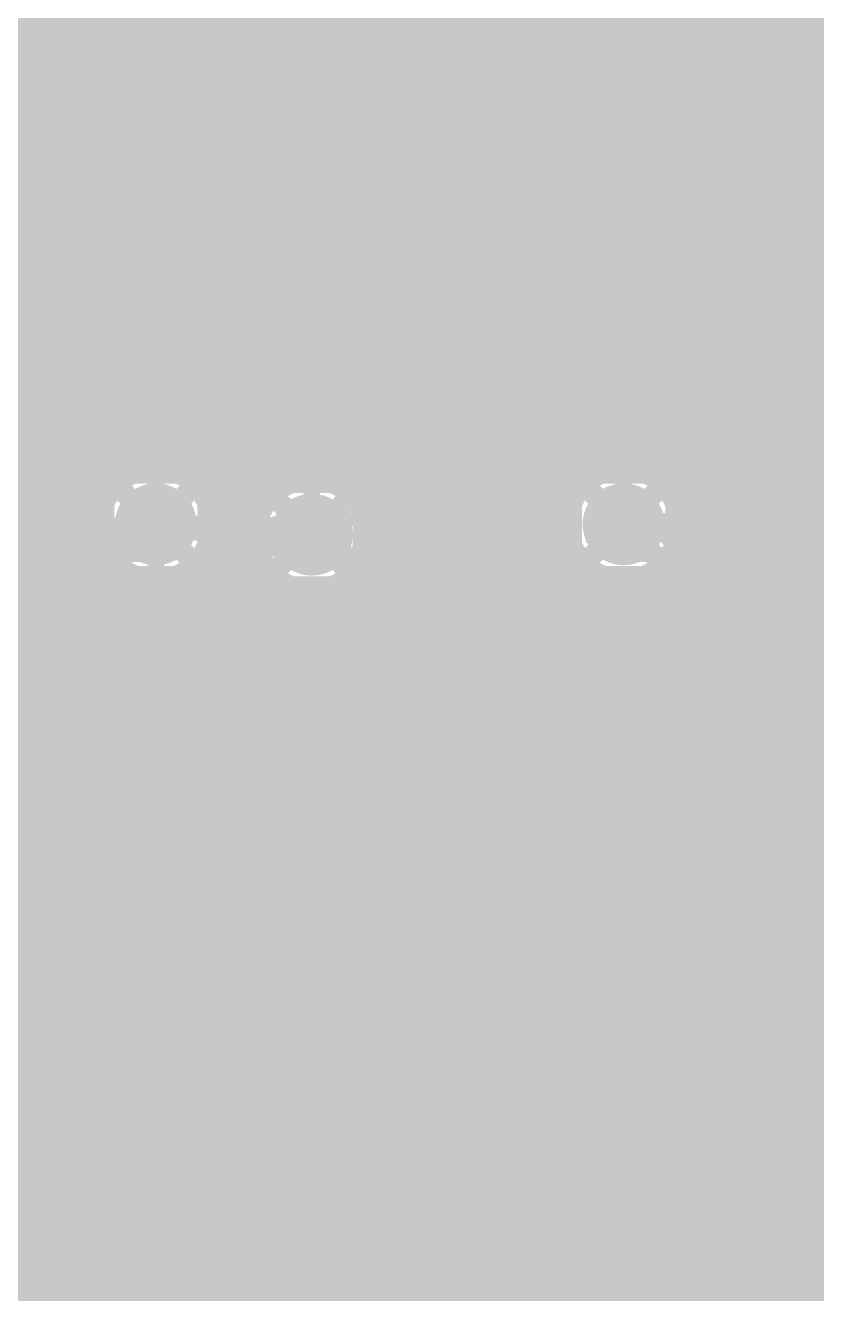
# Model space of a CAD drawing. Extents: x 0 to 95, y -50 to 50.
# Drawn here: x 30.16 to 39.82, y 8.25 to 23.75 of the extents above; entities that cross this region are included whole.
import ezdxf

# ---------------------------------------------------------------- set-up
doc = ezdxf.new("R2010")
doc.units = 0
doc.header["$MEASUREMENT"] = 0
doc.layers.get('0').update_dxf_attribs({"linetype": 'CONTINUOUS'})
for name, color, linetype in [('23-326-0_BOT', 7, 'CONTINUOUS'), ('23-326-0_DRD', 2, 'CONTINUOUS'), ('23-326-0_GND', 1, 'CONTINUOUS'), ('23-326-0_IN1', 3, 'CONTINUOUS'), ('23-326-0_SMT', 10, 'CONTINUOUS'), ('23-326-0_SPT', 14, 'CONTINUOUS'), ('23-326-0_SST', 9, 'CONTINUOUS'), ('23-326-0_TOP', 12, 'CONTINUOUS'), ('THRUHOLE_TAP', 8, 'CONTINUOUS')]:
    doc.layers.add(name, color=color, linetype=linetype)

# ---------------------------------------------------------------- blocks, each defined once
blk = doc.blocks.new('ROUND_37')
at = {"const_width": 0.35052}
blk.add_lwpolyline([(-0.17526, 0, 1), (0.17526, 0, 1)], format="xyb", close=True, dxfattribs=at)
blk = doc.blocks.new('ROUND_58')
at = {"const_width": 0.50038}
blk.add_lwpolyline([(-0.25019, 0, 1), (0.25019, 0, 1)], format="xyb", close=True, dxfattribs=at)
blk = doc.blocks.new('ROUND_40')
at = {"const_width": 0.35052}
blk.add_lwpolyline([(-0.17526, 0, 1), (0.17526, 0, 1)], format="xyb", close=True, dxfattribs=at)
blk = doc.blocks.new('RECTANGLE_3')
blk.add_solid([(0.4826, 0.4064), (0.4826, -0.4064), (-0.4826, 0.4064), (-0.4826, -0.4064)])
blk = doc.blocks.new('ROUND_64')
at = {"const_width": 0.10033}
blk.add_lwpolyline([(-0.050164, 0, 1), (0.050164, 0, 1)], format="xyb", close=True, dxfattribs=at)

msp = doc.modelspace()

# ---------------------------------------------------------------- linework, layer by layer
at = {"layer": '23-326-0_BOT'}
for points, const_width in [([(31.9532, 47.3202), (31.9532, 22.1107)], 0.254), ([(32.1818, 47.3202), (32.1818, 21.98878)], 0.254), ([(32.4104, 47.3202), (32.4104, 21.62302)], 0.254), ([(32.639, 47.3202), (32.639, 18.2626)], 0.254), ([(32.8676, 47.3202), (32.8676, 18.4912)], 0.254), ([(33.0962, 47.3202), (33.0962, 21.84908)], 0.254), ([(33.3248, 47.3202), (33.3248, 22.05736)], 0.254), ([(33.5534, 47.3202), (33.5534, 22.13356)], 0.254), ([(35.6108, 47.3202), (35.6108, 22.14118)], 0.254), ([(35.8394, 47.3202), (35.8394, 22.08276)], 0.254), ([(36.068, 47.3202), (36.068, 21.91512)], 0.254), ([(36.2966, 47.3202), (36.2966, 18.8468)], 0.254), ([(36.5252, 47.3202), (36.5252, 18.8468)], 0.254), ([(36.7538, 47.3202), (36.7538, 18.8468)], 0.254), ([(36.9824, 47.3202), (36.9824, 21.94052)], 0.254), ([(37.211, 47.3202), (37.211, 22.09292)], 0.254), ([(38.8112, 47.3202), (38.8112, 17.9324)], 0.254), ([(39.0398, 47.3202), (39.0398, 17.7038)], 0.254), ([(39.2684, 47.11446), (39.2684, 17.4752)], 0.254), ([(39.497, 46.88586), (39.497, 17.2466)], 0.254), ([(39.7256, 46.65726), (39.7256, 17.018)], 0.254), ([(30.1244, 38.481), (30.1244, 0.635)], 0.254), ([(30.353, 38.25494), (30.353, 0.635)], 0.254), ([(33.782, 36.37788), (33.782, 22.13102)], 0.254), ([(34.0106, 36.21024), (34.0106, 22.04212)], 0.254), ([(34.2392, 36.15182), (34.2392, 21.81098)], 0.254), ([(30.5816, 34.35858), (30.5816, 3.72364)], 0.254), ([(31.7246, 34.39922), (31.7246, 22.14118)], 0.254), ([(30.8102, 34.15284), (30.8102, 3.90906)], 0.254), ([(31.496, 34.16808), (31.496, 22.09292)], 0.254), ([(31.0388, 34.0741), (31.0388, 3.97764)], 0.254), ([(31.2674, 34.07918), (31.2674, 21.94052)], 0.254), ([(47.625, 25.908), (47.625, 24.892), (47.244, 24.511), (47.244, 17.28216), (44.831, 14.859), (40.005, 14.859), (37.973, 16.891), (37.211, 16.891), (36.195, 17.907), (34.036, 17.907), (33.655, 17.526)], 0.2032), ([(37.4396, 25.23744), (37.4396, 22.14118)], 0.254), ([(37.465, 17.653), (37.846, 17.653), (40.132, 15.367), (44.577, 15.367), (46.736, 17.526), (46.736, 25.019)], 0.2032), ([(37.6682, 24.87422), (37.6682, 22.1107)], 0.254), ([(38.5826, 24.91994), (38.5826, 18.161)], 0.254), ([(37.8968, 24.74976), (37.8968, 21.98878)], 0.254), ([(38.1254, 24.71928), (38.1254, 21.62302)], 0.254), ([(38.354, 24.77008), (38.354, 18.3896)], 0.254), ([(45.593, 24.638), (46.228, 24.003), (46.228, 17.653), (44.45, 15.875), (40.259, 15.875), (37.719, 18.415), (33.401, 18.415), (32.639, 17.653), (31.75, 17.653)], 0.2032), ([(34.24428, 23.7236), (8.0645, 23.7236)], 0.254), ([(45.7962, 23.7236), (35.60318, 23.7236)], 0.254), ([(34.29508, 23.495), (7.94766, 23.495)], 0.254), ([(45.7962, 23.495), (35.55492, 23.495)], 0.254), ([(34.44494, 23.2664), (29.63164, 23.2664)], 0.254), ([(34.4678, 23.24608), (34.4678, 18.8468)], 0.254), ([(35.3822, 23.24608), (35.3822, 22.11832)], 0.254), ([(40.85336, 23.2664), (35.40252, 23.2664)], 0.254), ([(40.66794, 23.0378), (29.81706, 23.0378)], 0.254), ([(34.6964, 23.10892), (34.6964, 18.8468)], 0.254), ([(34.925, 23.06828), (34.925, 21.7043)], 0.254), ([(35.1536, 23.10892), (35.1536, 22.00656)], 0.254), ([(40.59936, 22.8092), (29.88564, 22.8092)], 0.254), ([(40.61206, 22.5806), (29.87294, 22.5806)], 0.254), ([(40.71112, 22.352), (29.77388, 22.352)], 0.254), ([(31.58744, 22.1234), (29.50972, 22.1234)], 0.254), ([(33.49244, 22.1234), (31.91002, 22.1234)], 0.254), ([(35.39744, 22.1234), (33.81502, 22.1234)], 0.254), ([(37.30244, 22.1234), (35.72002, 22.1234)], 0.254), ([(40.97274, 22.1234), (37.62502, 22.1234)], 0.254), ([(31.22422, 21.8948), (7.9248, 21.8948)], 0.254), ([(33.12922, 21.8948), (32.27578, 21.8948)], 0.254), ([(35.03422, 21.8948), (34.18078, 21.8948)], 0.254), ([(36.93922, 21.8948), (36.08578, 21.8948)], 0.254), ([(45.7962, 21.8948), (37.99078, 21.8948)], 0.254), ([(31.09976, 21.6662), (7.9248, 21.6662)], 0.254), ([(33.00476, 21.6662), (32.3977, 21.6662)], 0.254), ([(34.90976, 21.6662), (34.3027, 21.6662)], 0.254), ([(36.81476, 21.6662), (36.2077, 21.6662)], 0.254), ([(45.7962, 21.6662), (38.1127, 21.6662)], 0.254), ([(31.06928, 21.4376), (7.9248, 21.4376)], 0.254), ([(32.97428, 21.4376), (32.42818, 21.4376)], 0.254), ([(34.87928, 21.4376), (34.33318, 21.4376)], 0.254), ([(36.78428, 21.4376), (36.23818, 21.4376)], 0.254), ([(45.7962, 21.4376), (38.14318, 21.4376)], 0.254), ([(32.4104, 21.30044), (32.4104, 18.0848)], 0.254), ([(38.1254, 21.30044), (38.1254, 18.6182)], 0.254), ([(31.12008, 21.209), (7.9248, 21.209)], 0.254), ([(33.02508, 21.209), (32.37992, 21.209)], 0.254), ([(34.2392, 21.11502), (34.2392, 18.8468)], 0.254), ([(34.93008, 21.209), (34.28492, 21.209)], 0.254), ([(34.925, 21.21916), (34.925, 18.8468)], 0.254), ([(36.83508, 21.209), (36.18992, 21.209)], 0.254), ([(45.7962, 21.209), (38.09492, 21.209)], 0.254), ([(31.26994, 20.9804), (7.9248, 20.9804)], 0.254), ([(31.2674, 20.98294), (31.2674, 18.13052)], 0.254), ([(33.17494, 20.9804), (32.22752, 20.9804)], 0.254), ([(33.0962, 21.07438), (33.0962, 18.7198)], 0.254), ([(35.07994, 20.9804), (34.13252, 20.9804)], 0.254), ([(36.98494, 20.9804), (36.03752, 20.9804)], 0.254), ([(36.068, 21.01088), (36.068, 18.8468)], 0.254), ([(36.9824, 20.98294), (36.9824, 18.8468)], 0.254), ([(45.7962, 20.9804), (37.94252, 20.9804)], 0.254), ([(31.496, 20.83308), (31.496, 18.28292)], 0.254), ([(31.9532, 20.81276), (31.9532, 18.3007)], 0.254), ([(32.1818, 20.93722), (32.1818, 18.17878)], 0.254), ([(33.3248, 20.86864), (33.3248, 18.83918)], 0.254), ([(33.782, 20.79498), (33.782, 18.8468)], 0.254), ([(34.0106, 20.88388), (34.0106, 18.8468)], 0.254), ([(35.1536, 20.9169), (35.1536, 18.8468)], 0.254), ([(35.3822, 20.80514), (35.3822, 18.8468)], 0.254), ([(35.8394, 20.84324), (35.8394, 18.8468)], 0.254), ([(37.211, 20.83308), (37.211, 18.8468)], 0.254), ([(37.6682, 20.81276), (37.6682, 18.8468)], 0.254), ([(37.8968, 20.93722), (37.8968, 18.8087)], 0.254), ([(45.7962, 20.7518), (7.9248, 20.7518)], 0.254), ([(31.7246, 20.78228), (31.7246, 18.33118)], 0.254), ([(33.5534, 20.7899), (33.5534, 18.8468)], 0.254), ([(35.6108, 20.78482), (35.6108, 18.8468)], 0.254), ([(37.4396, 20.78228), (37.4396, 18.8468)], 0.254), ([(45.7962, 20.5232), (7.9248, 20.5232)], 0.254), ([(45.7962, 20.2946), (7.9248, 20.2946)], 0.254), ([(45.7962, 20.066), (7.9248, 20.066)], 0.254), ([(45.7962, 19.8374), (7.9248, 19.8374)], 0.254), ([(45.7962, 19.6088), (7.9248, 19.6088)], 0.254), ([(45.7962, 19.3802), (7.9248, 19.3802)], 0.254), ([(45.7962, 19.1516), (7.9248, 19.1516)], 0.254), ([(45.7962, 18.923), (8.1026, 18.923)], 0.254), ([(37.719, 18.8468), (33.401, 18.8468)], 0.254), ([(33.06826, 18.6944), (8.3312, 18.6944)], 0.254), ([(33.0962, 18.7198), (32.45866, 18.0848)], 0.254), ([(38.0238, 18.7198), (40.4368, 16.3068)], 0.254), ([(45.7962, 18.6944), (38.0492, 18.6944)], 0.254), ([(32.83966, 18.4658), (8.5598, 18.4658)], 0.254), ([(45.7962, 18.4658), (38.2778, 18.4658)], 0.254), ([(31.40202, 18.2372), (8.7884, 18.2372)], 0.254), ([(32.61106, 18.2372), (32.09798, 18.2372)], 0.254), ([(45.7962, 18.2372), (38.5064, 18.2372)], 0.254), ([(31.17088, 18.0086), (9.017, 18.0086)], 0.254), ([(32.45866, 18.0848), (32.27578, 18.0848)], 0.254), ([(45.7962, 18.0086), (38.735, 18.0086)], 0.254), ([(31.08198, 17.78), (9.2456, 17.78)], 0.254), ([(45.74286, 17.78), (38.9636, 17.78)], 0.254), ([(31.0769, 17.5514), (9.4742, 17.5514)], 0.254), ([(45.51426, 17.5514), (39.1922, 17.5514)], 0.254), ([(32.98698, 17.39138), (32.9438, 17.3482)], 0.254), ([(36.01466, 17.4752), (34.33318, 17.4752)], 0.254), ([(34.4678, 17.4752), (34.4678, 3.67792)], 0.254), ([(34.6964, 17.4752), (34.6964, 3.81508)], 0.254), ([(34.925, 17.4752), (34.925, 3.85572)], 0.254), ([(35.1536, 17.4752), (35.1536, 3.81508)], 0.254), ([(35.3822, 17.4752), (35.3822, 3.67792)], 0.254), ([(35.6108, 17.4752), (35.6108, 0.635)], 0.254), ([(35.8394, 17.4752), (35.8394, 0.635)], 0.254), ([(36.01466, 17.4752), (36.89858, 16.59128)], 0.254), ([(36.068, 17.42186), (36.068, 0.635)], 0.254), ([(31.15564, 17.3228), (9.7028, 17.3228)], 0.254), ([(32.8676, 17.28724), (32.8676, 3.96494)], 0.254), ([(33.00476, 17.3228), (32.91586, 17.3228)], 0.254), ([(36.16706, 17.3228), (34.3027, 17.3228)], 0.254), ([(45.28566, 17.3228), (39.4208, 17.3228)], 0.254), ([(31.36138, 17.0942), (29.30398, 17.0942)], 0.254), ([(31.2674, 17.17294), (31.2674, 3.96494)], 0.254), ([(33.12922, 17.0942), (32.13608, 17.0942)], 0.254), ([(32.1818, 17.12722), (32.1818, 0.635)], 0.254), ([(32.639, 17.2212), (32.27578, 17.2212)], 0.254), ([(32.4104, 17.2212), (32.4104, 3.60172)], 0.254), ([(32.639, 17.2212), (32.639, 3.86588)], 0.254), ([(33.0962, 17.13738), (33.0962, 3.97764)], 0.254), ([(36.39566, 17.0942), (34.18078, 17.0942)], 0.254), ([(34.2392, 17.17802), (34.2392, 0.635)], 0.254), ([(36.2966, 17.19326), (36.2966, 3.59664)], 0.254), ([(45.05706, 17.0942), (39.6494, 17.0942)], 0.254), ([(31.496, 17.02308), (31.496, 3.86588)], 0.254), ([(31.7246, 16.97228), (31.7246, 3.60172)], 0.254), ([(31.9532, 17.00276), (31.9532, 0.635)], 0.254), ([(33.3248, 16.93164), (33.3248, 3.90906)], 0.254), ([(34.0106, 16.94688), (34.0106, 0.635)], 0.254), ([(36.5252, 16.96466), (36.5252, 3.78206)], 0.254), ([(33.49244, 16.8656), (29.53512, 16.8656)], 0.254), ([(33.5534, 16.8529), (33.5534, 3.72364)], 0.254), ([(33.782, 16.85798), (33.782, 0.635)], 0.254), ([(36.62426, 16.8656), (33.81502, 16.8656)], 0.254), ([(44.82846, 16.8656), (39.878, 16.8656)], 0.254), ([(36.85286, 16.637), (29.62402, 16.637)], 0.254), ([(36.7538, 16.73606), (36.7538, 3.85064)], 0.254), ([(36.9824, 16.52524), (36.9824, 3.83794)], 0.254), ([(37.79266, 16.4592), (37.211, 16.4592)], 0.254), ([(37.211, 16.4592), (37.211, 3.73888)], 0.254), ([(37.4396, 16.4592), (37.4396, 3.47472)], 0.254), ([(37.6682, 16.4592), (37.6682, 0.635)], 0.254), ([(37.79266, 16.4592), (39.69258, 14.55928)], 0.254), ([(37.84346, 16.4084), (29.62656, 16.4084)], 0.254), ([(37.8968, 16.35506), (37.8968, 0.635)], 0.254), ([(38.07206, 16.1798), (29.55036, 16.1798)], 0.254), ([(38.1254, 16.12646), (38.1254, 3.47472)], 0.254), ([(38.30066, 15.9512), (29.34208, 15.9512)], 0.254), ([(38.354, 15.89786), (38.354, 3.73888)], 0.254), ([(38.52926, 15.7226), (28.86456, 15.7226)], 0.254), ([(38.5826, 15.66926), (38.5826, 3.83794)], 0.254), ([(38.75786, 15.494), (28.86202, 15.494)], 0.254), ([(38.8112, 15.44066), (38.8112, 3.85064)], 0.254), ([(38.98646, 15.2654), (28.77312, 15.2654)], 0.254), ([(39.0398, 15.21206), (39.0398, 3.78206)], 0.254), ([(39.21506, 15.0368), (28.54198, 15.0368)], 0.254), ([(39.2684, 14.98346), (39.2684, 3.59664)], 0.254), ([(39.44366, 14.8082), (10.9728, 14.8082)], 0.254), ([(39.497, 14.75486), (39.497, 0.635)], 0.254), ([(39.67226, 14.5796), (10.9728, 14.5796)], 0.254), ([(39.7256, 14.5288), (39.7256, 0.635)], 0.254), ([(59.182, 14.351), (10.9728, 14.351)], 0.254), ([(59.182, 14.1224), (10.9728, 14.1224)], 0.254), ([(59.182, 13.8938), (10.9728, 13.8938)], 0.254), ([(59.182, 13.6652), (10.9728, 13.6652)], 0.254), ([(59.182, 13.4366), (10.9728, 13.4366)], 0.254), ([(59.182, 13.208), (10.88898, 13.208)], 0.254), ([(49.94148, 12.9794), (10.668, 12.9794)], 0.254), ([(49.67986, 12.7508), (10.4394, 12.7508)], 0.254), ([(49.53762, 12.5222), (10.2108, 12.5222)], 0.254), ([(49.45888, 12.2936), (9.87044, 12.2936)], 0.254), ([(49.43602, 12.065), (7.94766, 12.065)], 0.254), ([(49.45888, 11.8364), (7.747, 11.8364)], 0.254), ([(49.53762, 11.6078), (7.36092, 11.6078)], 0.254), ([(49.67986, 11.3792), (0.635, 11.3792)], 0.254), ([(49.94148, 11.1506), (0.635, 11.1506)], 0.254), ([(59.182, 10.922), (0.635, 10.922)], 0.254), ([(59.182, 10.6934), (0.635, 10.6934)], 0.254), ([(59.182, 10.4648), (0.635, 10.4648)], 0.254), ([(59.182, 10.2362), (0.635, 10.2362)], 0.254), ([(59.182, 10.0076), (26.797, 10.0076)], 0.254), ([(52.832, 9.779), (26.797, 9.779)], 0.254), ([(52.6034, 9.5504), (26.797, 9.5504)], 0.254), ([(52.3748, 9.3218), (26.797, 9.3218)], 0.254), ([(52.1462, 9.0932), (26.797, 9.0932)], 0.254), ([(51.9176, 8.8646), (26.797, 8.8646)], 0.254), ([(51.689, 8.636), (26.797, 8.636)], 0.254), ([(51.4604, 8.4074), (26.797, 8.4074)], 0.254), ([(51.2318, 8.1788), (26.797, 8.1788)], 0.254)]:
    msp.add_lwpolyline(points, dxfattribs=dict(at, const_width=const_width))
at = {"layer": '23-326-0_BOT', "const_width": 0.254}
for points in [[(34.925, 24.42972, 0.4142136), (34.24428, 23.749)], [(34.925, 24.42972, 0.4142136), (34.24428, 23.749)], [(35.60572, 23.749, 0.4142136), (34.925, 24.42972)], [(35.60572, 23.749, 0.4142136), (34.925, 24.42972)], [(34.24428, 23.749, 0.4142136), (34.925, 23.06828)], [(34.24428, 23.749, 0.4142136), (34.925, 23.06828)], [(34.925, 23.06828, 0.4142136), (35.60572, 23.749)], [(34.925, 23.06828, 0.4142136), (35.60572, 23.749)], [(31.75, 22.14372, 0.4142136), (31.06928, 21.463)], [(32.43072, 21.463, 0.4142136), (31.75, 22.14372)], [(33.655, 22.14372, 0.4142136), (32.97428, 21.463)], [(33.655, 22.14372, 0.4142136), (32.97428, 21.463)], [(34.33572, 21.463, 0.4142136), (33.655, 22.14372)], [(34.33572, 21.463, 0.4142136), (33.655, 22.14372)], [(35.56, 22.14372, 0.4142136), (34.87928, 21.463)], [(35.56, 22.14372, 0.4142136), (34.87928, 21.463)], [(36.24072, 21.463, 0.4142136), (35.56, 22.14372)], [(36.24072, 21.463, 0.4142136), (35.56, 22.14372)], [(37.465, 22.14372, 0.4142136), (36.78428, 21.463)], [(37.465, 22.14372, 0.4142136), (36.78428, 21.463)], [(38.14572, 21.463, 0.4142136), (37.465, 22.14372)], [(38.14572, 21.463, 0.4142136), (37.465, 22.14372)], [(31.06928, 21.463, 0.4142136), (31.75, 20.78228)], [(31.75, 20.78228, 0.4142136), (32.43072, 21.463)], [(32.97428, 21.463, 0.4142136), (33.655, 20.78228)], [(32.97428, 21.463, 0.4142136), (33.655, 20.78228)], [(33.655, 20.78228, 0.4142136), (34.33572, 21.463)], [(33.655, 20.78228, 0.4142136), (34.33572, 21.463)], [(34.87928, 21.463, 0.4142136), (35.56, 20.78228)], [(34.87928, 21.463, 0.4142136), (35.56, 20.78228)], [(35.56, 20.78228, 0.4142136), (36.24072, 21.463)], [(35.56, 20.78228, 0.4142136), (36.24072, 21.463)], [(36.78428, 21.463, 0.4142136), (37.465, 20.78228)], [(36.78428, 21.463, 0.4142136), (37.465, 20.78228)], [(37.465, 20.78228, 0.4142136), (38.14572, 21.463)], [(37.465, 20.78228, 0.4142136), (38.14572, 21.463)], [(33.401, 18.8468, 0.1989132), (33.09567, 18.72033)], [(38.0238, 18.7198, 0.1989124), (37.719, 18.84605)], [(38.0238, 18.7198, 0.1989124), (37.719, 18.84605)], [(31.75, 18.33372, 0.4142136), (31.06928, 17.653)], [(32.27578, 18.0848, 0.2244669), (31.75, 18.33336)], [(31.06928, 17.653, 0.4142136), (31.75, 16.97228)], [(32.98698, 17.39138, 0.3571005), (33.655, 16.84528)], [(33.655, 16.84528, 0.3924818), (34.33318, 17.4752)], [(32.639, 17.2212, 0.1989115), (32.94433, 17.34767)], [(32.639, 17.2212, 0.1989115), (32.94433, 17.34767)], [(31.75, 16.97228, 0.2244667), (32.27605, 17.22097)], [(36.9062, 16.5862, 0.1989124), (37.211, 16.45995)], [(39.7002, 14.5542, 0.1989124), (40.005, 14.42795)]]:
    msp.add_lwpolyline(points, format="xyb", dxfattribs=at)
at = {"layer": '23-326-0_DRD', "const_width": 0.254}
for points in [[(34.29, 24.384), (34.29, 23.114)], [(35.56, 24.384), (34.29, 23.114)], [(35.56, 23.114), (34.29, 24.384)], [(34.29, 24.384), (34.29, 23.114)], [(35.56, 24.384), (34.29, 23.114)], [(35.56, 23.114), (34.29, 24.384)], [(35.56, 23.114), (35.56, 24.384)], [(35.56, 23.114), (35.56, 24.384)], [(34.29, 23.114), (35.56, 23.114)], [(34.29, 23.114), (35.56, 23.114)], [(38.1, 20.828), (36.83, 22.098), (36.83, 20.828)], [(31.115, 22.098), (31.115, 20.828)], [(32.385, 22.098), (31.115, 22.098)], [(32.385, 22.098), (31.115, 20.828)], [(32.385, 20.828), (31.115, 22.098)], [(31.115, 22.098), (31.115, 20.828)], [(32.385, 22.098), (31.115, 22.098)], [(32.385, 22.098), (31.115, 20.828)], [(32.385, 20.828), (31.115, 22.098)], [(32.385, 20.828), (32.385, 22.098)], [(32.385, 20.828), (32.385, 22.098)], [(33.02, 22.098), (33.02, 20.828)], [(34.29, 22.098), (33.02, 22.098)], [(34.29, 22.098), (33.02, 20.828)], [(34.29, 20.828), (33.02, 22.098)], [(33.02, 22.098), (33.02, 20.828)], [(34.29, 22.098), (33.02, 22.098)], [(34.29, 22.098), (33.02, 20.828)], [(34.29, 20.828), (33.02, 22.098)], [(34.29, 20.828), (34.29, 22.098)], [(34.29, 20.828), (34.29, 22.098)], [(34.925, 22.098), (34.925, 20.828)], [(36.195, 22.098), (34.925, 22.098)], [(36.195, 22.098), (34.925, 20.828)], [(36.195, 20.828), (34.925, 22.098)], [(34.925, 22.098), (34.925, 20.828)], [(36.195, 22.098), (34.925, 22.098)], [(36.195, 22.098), (34.925, 20.828)], [(36.195, 20.828), (34.925, 22.098)], [(34.925, 22.098), (34.925, 20.828)], [(36.195, 22.098), (34.925, 22.098)], [(36.195, 22.098), (34.925, 20.828)], [(36.195, 20.828), (34.925, 22.098)], [(36.195, 20.828), (36.195, 22.098)], [(36.195, 20.828), (36.195, 22.098)], [(36.195, 20.828), (36.195, 22.098)], [(36.83, 22.098), (36.83, 20.828)], [(38.1, 22.098), (36.83, 22.098)], [(38.1, 22.098), (36.83, 20.828)], [(38.1, 22.098), (36.83, 22.098)], [(38.1, 22.098), (36.83, 20.828)], [(38.1, 20.828), (36.83, 22.098)], [(38.1, 20.828), (38.1, 22.098)], [(38.1, 20.828), (38.1, 22.098)], [(31.115, 20.828), (32.385, 20.828)], [(31.115, 20.828), (32.385, 20.828)], [(33.02, 20.828), (34.29, 20.828)], [(33.02, 20.828), (34.29, 20.828)], [(34.925, 20.828), (36.195, 20.828)], [(34.925, 20.828), (36.195, 20.828)], [(34.925, 20.828), (36.195, 20.828)], [(36.83, 20.828), (38.1, 20.828)], [(36.83, 20.828), (38.1, 20.828)], [(31.115, 18.288), (31.115, 17.018)], [(32.385, 18.288), (31.115, 18.288)], [(32.385, 18.288), (31.115, 17.018)], [(32.385, 17.018), (31.115, 18.288)], [(32.385, 17.018), (32.385, 18.288)], [(33.02, 18.161), (33.02, 16.891)], [(34.29, 18.161), (33.02, 18.161)], [(34.29, 18.161), (33.02, 16.891)], [(34.29, 16.891), (33.02, 18.161)], [(34.29, 16.891), (34.29, 18.161)], [(36.83, 18.288), (36.83, 17.018)], [(38.1, 18.288), (36.83, 18.288)], [(38.1, 18.288), (36.83, 17.018)], [(38.1, 17.018), (36.83, 18.288)], [(38.1, 17.018), (38.1, 18.288)], [(31.115, 17.018), (32.385, 17.018)], [(36.83, 17.018), (38.1, 17.018)], [(33.02, 16.891), (34.29, 16.891)]]:
    msp.add_lwpolyline(points, dxfattribs=at)
at = {"layer": '23-326-0_IN1', "const_width": 0.254}
for points in [[(30.1498, 49.149), (30.1498, 2.54)], [(30.3784, 49.149), (30.3784, 2.54)], [(32.2072, 49.149), (32.2072, 18.15592)], [(32.4358, 35.433), (32.4358, 2.54)], [(32.6644, 35.433), (32.6644, 2.54)], [(32.893, 35.433), (32.893, 2.54)], [(33.1216, 35.433), (33.1216, 17.94764)], [(33.3502, 35.433), (33.3502, 18.13306)], [(33.5788, 35.433), (33.5788, 18.20164)], [(33.8074, 35.433), (33.8074, 18.18894)], [(34.036, 35.433), (34.036, 18.08988)], [(35.6362, 35.433), (35.6362, 2.54)], [(35.8648, 35.433), (35.8648, 2.54)], [(36.0934, 35.433), (36.0934, 2.54)], [(36.322, 35.433), (36.322, 2.54)], [(36.5506, 35.433), (36.5506, 2.54)], [(36.7792, 35.433), (36.7792, 2.54)], [(37.0078, 35.433), (37.0078, 18.15592)], [(37.2364, 35.433), (37.2364, 18.29308)], [(38.8366, 35.433), (38.8366, 2.54)], [(39.0652, 35.433), (39.0652, 2.54)], [(39.2938, 35.433), (39.2938, 2.54)], [(39.5224, 35.433), (39.5224, 2.54)], [(39.751, 35.433), (39.751, 2.54)], [(30.607, 34.32556), (30.607, 2.54)], [(34.2646, 32.09544), (34.2646, 17.82572)], [(34.4932, 31.73222), (34.4932, 2.54)], [(35.4076, 31.77794), (35.4076, 2.54)], [(34.7218, 31.60776), (34.7218, 2.54)], [(34.9504, 31.57728), (34.9504, 2.54)], [(35.179, 31.62808), (35.179, 2.54)], [(30.8356, 29.30144), (30.8356, 2.54)], [(31.0642, 28.93822), (31.0642, 2.54)], [(31.9786, 28.98394), (31.9786, 18.29308)], [(37.465, 28.96616), (37.465, 18.33372)], [(31.2928, 28.81376), (31.2928, 18.15592)], [(31.5214, 28.78328), (31.5214, 18.29308)], [(31.75, 28.83408), (31.75, 18.33372)], [(38.608, 28.75788), (38.608, 2.54)], [(37.6936, 28.6639), (37.6936, 18.29308)], [(37.9222, 28.55214), (37.9222, 18.15592)], [(38.3794, 28.59024), (38.3794, 2.54)], [(38.1508, 28.53182), (38.1508, 2.54)], [(40.77208, 23.7998), (22.606, 23.7998)], [(44.069, 23.5712), (22.606, 23.5712)], [(44.069, 23.3426), (22.606, 23.3426)], [(44.069, 23.114), (22.606, 23.114)], [(44.069, 22.8854), (22.606, 22.8854)], [(44.069, 22.6568), (22.606, 22.6568)], [(44.069, 22.4282), (22.606, 22.4282)], [(44.069, 22.1996), (22.606, 22.1996)], [(44.069, 21.971), (22.606, 21.971)], [(44.069, 21.7424), (22.606, 21.7424)], [(40.767, 21.5138), (22.606, 21.5138)], [(40.73906, 21.2852), (22.606, 21.2852)], [(40.6908, 21.0566), (22.606, 21.0566)], [(40.6908, 20.828), (22.606, 20.828)], [(40.6908, 20.5994), (22.606, 20.5994)], [(40.6908, 20.3708), (22.606, 20.3708)], [(40.6908, 20.1422), (22.606, 20.1422)], [(40.6908, 19.9136), (22.606, 19.9136)], [(40.6908, 19.685), (22.606, 19.685)], [(40.6908, 19.4564), (22.606, 19.4564)], [(40.6908, 19.2278), (22.606, 19.2278)], [(40.6908, 18.9992), (22.606, 18.9992)], [(40.6908, 18.7706), (22.606, 18.7706)], [(40.6908, 18.542), (22.606, 18.542)], [(31.58744, 18.3134), (22.606, 18.3134)], [(37.30244, 18.3134), (31.91002, 18.3134)], [(40.6908, 18.3134), (37.62502, 18.3134)], [(31.22422, 18.0848), (22.606, 18.0848)], [(33.26638, 18.0848), (32.27578, 18.0848)], [(36.93922, 18.0848), (34.04108, 18.0848)], [(40.6908, 18.0848), (37.99078, 18.0848)], [(31.09976, 17.8562), (22.606, 17.8562)], [(33.06064, 17.8562), (32.3977, 17.8562)], [(36.81476, 17.8562), (34.24936, 17.8562)], [(40.6908, 17.8562), (38.1127, 17.8562)], [(31.06928, 17.6276), (22.606, 17.6276)], [(32.9819, 17.6276), (32.42818, 17.6276)], [(36.78428, 17.6276), (34.32556, 17.6276)], [(40.6908, 17.6276), (38.14318, 17.6276)], [(31.12008, 17.399), (22.606, 17.399)], [(32.98698, 17.399), (32.37992, 17.399)], [(36.83508, 17.399), (34.32302, 17.399)], [(40.6908, 17.399), (38.09492, 17.399)], [(31.26994, 17.1704), (29.11602, 17.1704)], [(31.2928, 17.15008), (31.2928, 2.54)], [(32.2072, 17.15008), (32.2072, 2.54)], [(33.07588, 17.1704), (32.22752, 17.1704)], [(33.1216, 17.10436), (33.1216, 2.54)], [(36.98494, 17.1704), (34.23412, 17.1704)], [(34.2646, 17.22374), (34.2646, 2.54)], [(37.0078, 17.15008), (37.0078, 2.54)], [(37.9222, 17.15008), (37.9222, 2.54)], [(40.6908, 17.1704), (37.94252, 17.1704)], [(33.30702, 16.9418), (29.48178, 16.9418)], [(31.5214, 17.01292), (31.5214, 2.54)], [(31.75, 16.97228), (31.75, 2.54)], [(31.9786, 17.01292), (31.9786, 2.54)], [(40.6908, 16.9418), (34.00298, 16.9418)], [(34.036, 16.96212), (34.036, 2.54)], [(37.2364, 17.01292), (37.2364, 2.54)], [(37.465, 16.97228), (37.465, 2.54)], [(37.6936, 17.01292), (37.6936, 2.54)], [(33.3502, 16.91894), (33.3502, 2.54)], [(33.5788, 16.85036), (33.5788, 2.54)], [(33.8074, 16.86306), (33.8074, 2.54)], [(40.6908, 16.7132), (29.6037, 16.7132)], [(40.6908, 16.4846), (29.63418, 16.4846)], [(40.6908, 16.256), (29.58592, 16.256)], [(40.6908, 16.0274), (29.43352, 16.0274)], [(40.6908, 15.7988), (28.84932, 15.7988)], [(40.6908, 15.5702), (28.87218, 15.5702)], [(40.6908, 15.3416), (28.81376, 15.3416)], [(40.6908, 15.113), (28.64612, 15.113)], [(40.6908, 14.8844), (25.94356, 14.8844)], [(40.6908, 14.6558), (26.05532, 14.6558)], [(40.6908, 14.4272), (26.07818, 14.4272)], [(40.6908, 14.1986), (26.01976, 14.1986)], [(40.6908, 13.97), (25.85212, 13.97)], [(40.6908, 13.7414), (22.606, 13.7414)], [(40.6908, 13.5128), (22.606, 13.5128)], [(40.6908, 13.2842), (22.606, 13.2842)], [(40.6908, 13.0556), (22.606, 13.0556)], [(40.767, 12.827), (22.606, 12.827)], [(44.704, 12.5984), (22.606, 12.5984)], [(44.704, 12.3698), (22.606, 12.3698)], [(44.704, 12.1412), (22.606, 12.1412)], [(44.704, 11.9126), (22.606, 11.9126)], [(44.704, 11.684), (22.606, 11.684)], [(44.704, 11.4554), (22.606, 11.4554)], [(44.704, 11.2268), (22.606, 11.2268)], [(44.704, 10.9982), (22.606, 10.9982)], [(44.704, 10.7696), (22.606, 10.7696)], [(44.704, 10.541), (22.606, 10.541)], [(44.704, 10.3124), (22.606, 10.3124)], [(44.704, 10.0838), (22.606, 10.0838)], [(44.704, 9.8552), (22.606, 9.8552)], [(44.704, 9.6266), (22.606, 9.6266)], [(44.704, 9.398), (22.606, 9.398)], [(44.704, 9.1694), (22.606, 9.1694)], [(44.704, 8.9408), (22.606, 8.9408)], [(44.704, 8.7122), (26.797, 8.7122)], [(44.704, 8.4836), (28.49372, 8.4836)], [(44.704, 8.255), (28.75788, 8.255)]]:
    msp.add_lwpolyline(points, dxfattribs=at)
for points in [[(31.75, 18.33372, 0.4142136), (31.06928, 17.653)], [(32.43072, 17.653, 0.4142136), (31.75, 18.33372)], [(37.465, 18.33372, 0.4142136), (36.78428, 17.653)], [(38.14572, 17.653, 0.4142136), (37.465, 18.33372)], [(33.655, 18.20672, 0.4142136), (32.97428, 17.526)], [(34.33572, 17.526, 0.4142136), (33.655, 18.20672)], [(31.06928, 17.653, 0.4142136), (31.75, 16.97228)], [(31.75, 16.97228, 0.4142136), (32.43072, 17.653)], [(36.78428, 17.653, 0.4142136), (37.465, 16.97228)], [(37.465, 16.97228, 0.4142136), (38.14572, 17.653)], [(32.97428, 17.526, 0.4142136), (33.655, 16.84528)], [(33.655, 16.84528, 0.4142136), (34.33572, 17.526)]]:
    msp.add_lwpolyline(points, format="xyb", dxfattribs=at)
at = {"layer": '23-326-0_SST', "const_width": 0.1524}
for points in [[(32.639, 32.4866), (25.781, 32.4866), (25.781, 23.3934), (32.639, 23.3934), (32.639, 32.4866)], [(38.3794, 23.88616), (38.54958, 23.82774), (38.54958, 23.47214), (38.3794, 23.41372), (37.70376, 23.41372), (37.53358, 23.47214), (37.53358, 23.82774), (37.70376, 23.88616)], [(30.9245, 21.1455), (30.9245, 18.2245), (32.5628, 18.2245), (32.5628, 21.1455), (30.9245, 21.1455)], [(32.8295, 21.1455), (32.8295, 18.2245), (34.4678, 18.2245), (34.4678, 21.1455), (32.8295, 21.1455)], [(34.7345, 21.1455), (34.7345, 18.2245), (36.3728, 18.2245), (36.3728, 21.1455), (34.7345, 21.1455)], [(36.6395, 21.1455), (36.6395, 18.2245), (38.2778, 18.2245), (38.2778, 21.1455), (36.6395, 21.1455)], [(36.13658, 17.38376), (35.12058, 17.73936), (35.12058, 17.26692)], [(31.81858, 17.68094), (31.81858, 17.32534), (31.6484, 17.26692), (31.48076, 17.26692), (31.31058, 17.32534), (31.31058, 17.68094), (31.48076, 17.73936), (31.6484, 17.73936), (32.32658, 17.50314)], [(33.72358, 17.68094), (33.5534, 17.73936), (33.38576, 17.73936), (33.21558, 17.68094), (33.21558, 17.32534), (33.38576, 17.26692), (33.5534, 17.26692), (33.72358, 17.32534), (33.72358, 17.68094), (33.89376, 17.73936), (34.0614, 17.73936), (34.23158, 17.68094), (34.23158, 17.32534), (34.0614, 17.26692), (33.89376, 17.26692), (33.72358, 17.32534)], [(37.53358, 17.32534), (37.53358, 17.68094), (37.70376, 17.73936), (37.8714, 17.73936), (38.04158, 17.68094), (38.04158, 17.32534), (37.8714, 17.26692), (37.70376, 17.26692), (37.02558, 17.50314)], [(39.497, 17.1196), (39.497, 16.64462), (38.81882, 16.88338), (38.81882, 17.00022), (39.83482, 17.00022)], [(31.81858, 16.42872), (31.81858, 16.78432), (31.6484, 16.90116), (31.48076, 16.90116), (31.31058, 16.78432), (31.31058, 16.42872), (32.32658, 16.42872)], [(31.81858, 16.72336), (32.32658, 16.90116)], [(33.72358, 16.42872), (33.72358, 16.78432), (33.5534, 16.90116), (33.38576, 16.90116), (33.21558, 16.78432), (33.21558, 16.42872), (34.23158, 16.42872)], [(33.72358, 16.72336), (34.23158, 16.90116)], [(35.62858, 16.42872), (35.62858, 16.78432), (35.4584, 16.90116), (35.29076, 16.90116), (35.12058, 16.78432), (35.12058, 16.42872), (36.13658, 16.42872)], [(35.62858, 16.72336), (36.13658, 16.90116)], [(37.53358, 16.42872), (37.53358, 16.78432), (37.3634, 16.90116), (37.19576, 16.90116), (37.02558, 16.78432), (37.02558, 16.42872), (38.04158, 16.42872)], [(37.53358, 16.72336), (38.04158, 16.90116)], [(38.81882, 16.2814), (39.66718, 16.2814), (39.83482, 16.22298), (39.83482, 15.86738), (39.66718, 15.80642), (38.81882, 15.80642)], [(39.0144, 12.90574), (39.18458, 13.02512), (39.18458, 13.26134), (39.0144, 13.38072), (38.84676, 13.38072), (38.5064, 13.14196), (38.16858, 13.38072), (38.16858, 12.90574)], [(31.69158, 13.38072), (31.69158, 12.90574), (31.0134, 13.38072), (30.84576, 13.38072), (30.67558, 13.31976), (30.67558, 12.96416), (30.84576, 12.90574)], [(33.25876, 13.38072), (33.25876, 12.90574), (32.58058, 13.14196), (32.58058, 13.26134), (33.59658, 13.26134)], [(34.73958, 12.96416), (34.73958, 13.31976), (34.90976, 13.38072), (35.0774, 13.38072), (35.24758, 13.31976), (35.24758, 12.96416), (35.0774, 12.90574), (34.90976, 12.90574), (34.23158, 13.14196)], [(37.15258, 13.26134), (37.15258, 13.02512)], [(37.15258, 13.14196), (36.13658, 13.14196), (36.30676, 13.02512)], [(31.69158, 12.54252), (31.69158, 12.30376)], [(33.59658, 12.54252), (33.59658, 12.30376)], [(35.24758, 12.54252), (35.24758, 12.30376)], [(37.15258, 12.54252), (37.15258, 12.30376)], [(39.18458, 12.54252), (39.18458, 12.30376)], [(31.69158, 12.42314), (30.67558, 12.42314), (30.84576, 12.30376)], [(33.59658, 12.42314), (32.58058, 12.42314), (32.75076, 12.30376)], [(35.24758, 12.42314), (34.23158, 12.42314), (34.40176, 12.30376)], [(37.15258, 12.42314), (36.13658, 12.42314), (36.30676, 12.30376)], [(39.18458, 12.42314), (38.16858, 12.42314), (38.33876, 12.30376)], [(31.18358, 11.34872), (31.18358, 11.70432), (31.0134, 11.82116), (30.84576, 11.82116), (30.67558, 11.70432), (30.67558, 11.34872), (31.69158, 11.34872)], [(31.18358, 11.64336), (31.69158, 11.82116)], [(33.08858, 11.34872), (33.08858, 11.70432), (32.9184, 11.82116), (32.75076, 11.82116), (32.58058, 11.70432), (32.58058, 11.34872), (33.59658, 11.34872)], [(33.08858, 11.64336), (33.59658, 11.82116)], [(34.73958, 11.34872), (34.73958, 11.70432), (34.5694, 11.82116), (34.40176, 11.82116), (34.23158, 11.70432), (34.23158, 11.34872), (35.24758, 11.34872)], [(34.73958, 11.64336), (35.24758, 11.82116)], [(36.64458, 11.34872), (36.64458, 11.70432), (36.4744, 11.82116), (36.30676, 11.82116), (36.13658, 11.70432), (36.13658, 11.34872), (37.15258, 11.34872)], [(36.64458, 11.64336), (37.15258, 11.82116)], [(38.67658, 11.34872), (38.67658, 11.70432), (38.5064, 11.82116), (38.33876, 11.82116), (38.16858, 11.70432), (38.16858, 11.34872), (39.18458, 11.34872)], [(38.67658, 11.64336), (39.18458, 11.82116)], [(30.2895, 10.9855), (30.2895, 8.0645), (31.9278, 8.0645), (31.9278, 10.9855), (30.2895, 10.9855)], [(32.1945, 10.9855), (32.1945, 8.0645), (33.8328, 8.0645), (33.8328, 10.9855), (32.1945, 10.9855)], [(34.0995, 10.9855), (34.0995, 8.0645), (35.7378, 8.0645), (35.7378, 10.9855), (34.0995, 10.9855)], [(36.0045, 10.9855), (36.0045, 8.0645), (37.6428, 8.0645), (37.6428, 10.9855), (36.0045, 10.9855)], [(37.9095, 10.9855), (37.9095, 8.0645), (39.5478, 8.0645), (39.5478, 10.9855), (37.9095, 10.9855)], [(39.8145, 10.9855), (39.8145, 8.0645), (41.4528, 8.0645), (41.4528, 10.9855), (39.8145, 10.9855)]]:
    msp.add_lwpolyline(points, dxfattribs=at)
at = {"layer": '23-326-0_TOP'}
for points, const_width in [([(38.0238, 35.09772), (37.12972, 35.09772), (36.449, 34.417), (33.782, 34.417), (33.02, 33.655), (33.02, 25.019), (27.305, 19.304), (27.305, 10.4394), (27.5082, 10.2362), (27.305, 10.2362)], 0.2032), ([(36.5252, 33.99282), (36.5252, 23.4188)], 0.254), ([(36.7538, 34.10966), (36.7538, 23.6474)], 0.254), ([(36.9824, 32.7279), (36.9824, 23.876)], 0.254), ([(41.00576, 31.115), (41.00576, 30.08376), (39.37, 28.448), (39.37, 25.654), (36.703, 22.987), (31.623, 22.987), (28.194, 19.558), (28.194, 15.621)], 0.2032), ([(28.956, 16.51), (28.956, 19.685), (31.75, 22.479), (36.83, 22.479), (39.878, 25.527), (39.878, 28.36672), (41.50614, 29.99486), (41.50614, 31.115)], 0.2032), ([(35.56, 18.9738), (36.2712, 19.685), (38.608, 19.685), (40.005, 21.082), (40.005, 24.003), (41.402, 25.4), (44.577, 25.4), (46.00956, 26.83256), (46.00956, 31.115)], 0.2032), ([(34.925, 23.749), (34.925, 25.4889)], 0.635), ([(34.925, 25.4889), (34.925, 23.749)], 0.635), ([(40.1828, 25.2222), (37.13988, 22.17928)], 0.254), ([(33.3248, 24.7142), (32.0294, 23.4188)], 0.254), ([(33.3248, 24.71166), (33.3248, 23.4188)], 0.254), ([(37.86632, 24.75992), (36.52266, 23.4188)], 0.254), ([(39.497, 24.53386), (39.497, 21.1836)], 0.254), ([(33.0962, 24.48306), (33.0962, 23.4188)], 0.254), ([(32.8676, 24.25446), (32.8676, 23.4188)], 0.254), ([(39.2684, 24.30526), (39.2684, 20.955)], 0.254), ([(39.0398, 24.07666), (39.0398, 20.7264)], 0.254), ([(32.639, 24.02586), (32.639, 23.4188)], 0.254), ([(33.5534, 24.01062), (33.5534, 23.4188)], 0.254), ([(33.782, 24.01062), (33.782, 23.4188)], 0.254), ([(34.0106, 24.01062), (34.0106, 23.4188)], 0.254), ([(34.2392, 24.01062), (34.2392, 23.4188)], 0.254), ([(35.6108, 24.01062), (35.6108, 23.4188)], 0.254), ([(35.8394, 24.01062), (35.8394, 23.4188)], 0.254), ([(36.068, 24.01062), (36.068, 23.4188)], 0.254), ([(36.2966, 24.01062), (36.2966, 23.4188)], 0.254), ([(39.5732, 24.003), (39.5732, 21.2598)], 0.254), ([(32.4104, 23.79726), (32.4104, 23.4188)], 0.254), ([(38.8112, 23.84806), (38.8112, 20.4978)], 0.254), ([(34.24428, 23.7236), (32.3342, 23.7236)], 0.254), ([(36.82746, 23.7236), (35.60318, 23.7236)], 0.254), ([(38.5826, 23.61946), (38.5826, 20.2692)], 0.254), ([(39.5732, 23.7236), (38.6842, 23.7236)], 0.254), ([(34.29508, 23.495), (32.1056, 23.495)], 0.254), ([(32.1818, 23.56866), (32.1818, 23.4188)], 0.254), ([(36.59886, 23.495), (35.55492, 23.495)], 0.254), ([(39.5732, 23.495), (38.4556, 23.495)], 0.254), ([(34.33064, 23.4188), (32.0294, 23.4188)], 0.254), ([(36.52266, 23.4188), (35.51936, 23.4188)], 0.254), ([(38.354, 23.39086), (38.354, 20.1168)], 0.254), ([(38.1254, 23.16226), (38.1254, 21.62302)], 0.254), ([(39.5732, 23.2664), (38.227, 23.2664)], 0.254), ([(39.5732, 23.0378), (37.9984, 23.0378)], 0.254), ([(39.5732, 22.8092), (37.7698, 22.8092)], 0.254), ([(37.8968, 22.93366), (37.8968, 21.98878)], 0.254), ([(37.6682, 22.70506), (37.6682, 22.1107)], 0.254), ([(39.5732, 22.5806), (37.5412, 22.5806)], 0.254), ([(39.5732, 22.352), (37.3126, 22.352)], 0.254), ([(37.4396, 22.47646), (37.4396, 22.14118)], 0.254), ([(37.211, 22.24786), (37.211, 22.09292)], 0.254), ([(36.83, 22.0472), (35.90798, 22.0472)], 0.254), ([(36.068, 22.0472), (36.068, 21.91512)], 0.254), ([(36.2966, 22.0472), (36.2966, 21.1328)], 0.254), ([(36.5252, 22.0472), (36.5252, 20.1168)], 0.254), ([(36.7538, 22.0472), (36.7538, 21.1328)], 0.254), ([(36.9824, 22.07514), (36.9824, 21.94052)], 0.254), ([(37.30244, 22.1234), (37.07384, 22.1234)], 0.254), ([(39.5732, 22.1234), (37.62502, 22.1234)], 0.254), ([(36.93922, 21.8948), (36.08578, 21.8948)], 0.254), ([(39.5732, 21.8948), (37.99078, 21.8948)], 0.254), ([(31.75, 20.3962), (31.75, 21.463)], 0.635), ([(31.75, 20.3962), (31.75, 21.463)], 0.635), ([(33.655, 20.3962), (33.655, 21.463)], 0.635), ([(33.655, 21.463), (33.655, 20.3962)], 0.635), ([(35.56, 20.3962), (35.56, 21.463)], 0.635), ([(35.56, 21.463), (35.56, 20.3962)], 0.635), ([(35.56, 20.3962), (35.56, 21.463)], 0.635), ([(36.81476, 21.6662), (36.2077, 21.6662)], 0.254), ([(37.465, 21.463), (37.465, 20.3962), (37.465, 21.463)], 0.635), ([(39.5732, 21.6662), (38.1127, 21.6662)], 0.254), ([(36.78428, 21.4376), (36.23818, 21.4376)], 0.254), ([(39.5732, 21.4376), (38.14318, 21.4376)], 0.254), ([(38.1254, 21.30044), (38.1254, 21.1328)], 0.254), ([(39.5732, 21.2598), (38.42766, 20.1168)], 0.254), ([(36.2077, 21.25472), (36.2077, 21.1328)], 0.254), ([(36.2077, 21.25472), (36.2077, 21.1328)], 0.254), ([(36.2077, 21.25472), (36.2077, 21.1328)], 0.254), ([(36.8173, 21.209), (36.2077, 21.209)], 0.254), ([(36.3728, 21.1328), (36.2077, 21.1328)], 0.254), ([(36.3728, 21.1328), (36.3728, 20.1168)], 0.254), ([(36.6522, 21.1328), (36.6522, 20.1168)], 0.254), ([(36.8173, 21.1328), (36.6522, 21.1328)], 0.254), ([(36.8173, 21.25472), (36.8173, 21.1328)], 0.254), ([(36.8173, 21.25472), (36.8173, 21.1328)], 0.254), ([(38.1127, 21.25472), (38.1127, 21.1328)], 0.254), ([(38.1127, 21.25472), (38.1127, 21.1328)], 0.254), ([(39.51986, 21.209), (38.1127, 21.209)], 0.254), ([(38.2778, 21.1328), (38.1127, 21.1328)], 0.254), ([(38.2778, 21.1328), (38.2778, 20.1168)], 0.254), ([(36.6522, 20.9804), (36.3728, 20.9804)], 0.254), ([(39.29126, 20.9804), (38.2778, 20.9804)], 0.254), ([(36.6522, 20.7518), (36.3728, 20.7518)], 0.254), ([(39.06266, 20.7518), (38.2778, 20.7518)], 0.254), ([(36.6522, 20.5232), (36.3728, 20.5232)], 0.254), ([(38.83406, 20.5232), (38.2778, 20.5232)], 0.254), ([(36.6522, 20.2946), (36.3728, 20.2946)], 0.254), ([(38.60546, 20.2946), (38.2778, 20.2946)], 0.254), ([(36.6522, 20.1168), (36.3728, 20.1168)], 0.254), ([(38.42766, 20.1168), (38.2778, 20.1168)], 0.254), ([(37.465, 18.9738), (38.9128, 18.9738), (39.60368, 19.66468), (41.18102, 19.66468)], 0.2032), ([(41.18102, 19.1643), (39.9923, 19.1643), (37.719, 16.891), (36.068, 16.891), (35.56, 17.399), (35.56, 18.9738)], 0.2032), ([(31.75, 17.653), (31.75, 18.9738)], 0.2032), ([(31.75, 18.9738), (31.75, 17.653), (31.75, 16.383), (32.893, 15.24), (37.465, 15.24), (40.38854, 18.16354), (41.18102, 18.16354)], 0.2032), ([(33.655, 17.526), (33.528, 17.653), (33.655, 17.78), (33.655, 18.9738)], 0.2032), ([(41.18102, 18.66392), (40.12692, 18.66392), (37.211, 15.748), (35.433, 15.748), (33.655, 17.526), (33.528, 17.653), (33.655, 17.78), (33.655, 18.9738)], 0.2032), ([(37.465, 18.9738), (37.465, 17.653)], 0.2032), ([(29.21, 10.2362), (33.7058, 14.732), (37.592, 14.732), (40.5257, 17.6657), (41.18102, 17.6657)], 0.2032), ([(31.115, 10.2362), (35.1028, 14.224), (37.719, 14.224), (40.66032, 17.16532), (41.18102, 17.16532)], 0.2032), ([(41.93032, 16.41602), (40.54602, 16.41602), (37.846, 13.716), (36.576, 13.716), (33.0962, 10.2362), (33.02, 10.2362)], 0.2032), ([(42.4307, 16.41602), (42.4307, 15.6337), (40.005, 13.208), (37.973, 13.208), (35.0012, 10.2362), (34.925, 10.2362)], 0.2032), ([(42.92854, 16.41602), (42.92854, 15.49654), (40.132, 12.7), (39.37, 12.7), (36.9062, 10.2362), (36.83, 10.2362)], 0.2032), ([(38.735, 10.2362), (38.735, 10.668), (43.42892, 15.36192), (43.42892, 16.41602)], 0.2032), ([(31.115, 8.8138), (31.115, 6.731)], 0.2032), ([(33.02, 8.8138), (33.02, 6.731)], 0.2032), ([(34.925, 8.8138), (34.925, 6.731)], 0.2032), ([(36.83, 8.8138), (36.83, 6.731)], 0.2032), ([(38.735, 8.8138), (38.735, 6.731)], 0.2032)]:
    msp.add_lwpolyline(points, dxfattribs=dict(at, const_width=const_width))
at = {"layer": '23-326-0_TOP', "const_width": 0.254}
for points in [[(34.2773, 23.95474, 0.0770437), (34.24541, 23.749)], [(34.2773, 23.95474, 0.0770437), (34.24541, 23.749)], [(35.60572, 23.749, 0.0770437), (35.57378, 23.95508)], [(35.60572, 23.749, 0.0770437), (35.57378, 23.95508)], [(34.24428, 23.749, 0.1274583), (34.32994, 23.41841)], [(34.24428, 23.749, 0.1274583), (34.32994, 23.41841)], [(35.51936, 23.4188, 0.1274582), (35.60492, 23.749)], [(35.51936, 23.4188, 0.1274582), (35.60492, 23.749)], [(36.24072, 21.463, 0.2643038), (35.90836, 22.04783)], [(36.24072, 21.463, 0.2643038), (35.90836, 22.04783)], [(37.465, 22.14372, 0.4142136), (36.78428, 21.463)], [(37.465, 22.14372, 0.4142136), (36.78428, 21.463)], [(36.83, 22.0472, 0.1989115), (37.13533, 22.17367)], [(38.14572, 21.463, 0.4142136), (37.465, 22.14372)], [(38.14572, 21.463, 0.4142136), (37.465, 22.14372)], [(36.2077, 21.25472, 0.0779385), (36.24036, 21.463)], [(36.2077, 21.25472, 0.0779385), (36.24036, 21.463)], [(36.78428, 21.463, 0.0779388), (36.81696, 21.25461)], [(36.78428, 21.463, 0.0779388), (36.81696, 21.25461)], [(38.1127, 21.25472, 0.0779385), (38.14536, 21.463)], [(38.1127, 21.25472, 0.0779385), (38.14536, 21.463)]]:
    msp.add_lwpolyline(points, format="xyb", dxfattribs=at)

# ---------------------------------------------------------------- block references
at = {"layer": '23-326-0_BOT'}
for p in [(34.925, 23.749), (31.75, 21.463), (33.655, 21.463), (35.56, 21.463), (37.465, 21.463), (31.75, 17.653), (37.465, 17.653), (33.655, 17.526)]:
    msp.add_blockref('ROUND_37', p, dxfattribs=at)
at = {"layer": '23-326-0_GND'}
for p in [(34.925, 23.749), (31.75, 21.463), (33.655, 21.463), (35.56, 21.463), (37.465, 21.463), (31.75, 17.653), (37.465, 17.653), (33.655, 17.526)]:
    msp.add_blockref('ROUND_58', p, dxfattribs=at)
at = {"layer": '23-326-0_IN1'}
for name, p in [('ROUND_37', (34.925, 23.749)), ('ROUND_37', (31.75, 21.463)), ('ROUND_37', (33.655, 21.463)), ('ROUND_37', (35.56, 21.463)), ('ROUND_37', (37.465, 21.463)), ('ROUND_40', (31.75, 17.653)), ('ROUND_40', (37.465, 17.653)), ('ROUND_40', (33.655, 17.526))]:
    msp.add_blockref(name, p, dxfattribs=at)
at = {"layer": '23-326-0_SMT'}
for p in [(31.75, 20.3962), (33.655, 20.3962), (35.56, 20.3962), (37.465, 20.3962), (31.75, 18.9738), (33.655, 18.9738), (35.56, 18.9738), (37.465, 18.9738), (31.115, 10.2362), (33.02, 10.2362), (34.925, 10.2362), (36.83, 10.2362), (38.735, 10.2362), (31.115, 8.8138), (33.02, 8.8138), (34.925, 8.8138), (36.83, 8.8138), (38.735, 8.8138)]:
    msp.add_blockref('RECTANGLE_3', p, dxfattribs=at)
at = {"layer": '23-326-0_SPT'}
for p in [(31.75, 20.3962), (33.655, 20.3962), (35.56, 20.3962), (37.465, 20.3962), (31.75, 18.9738), (33.655, 18.9738), (35.56, 18.9738), (37.465, 18.9738), (31.115, 10.2362), (33.02, 10.2362), (34.925, 10.2362), (36.83, 10.2362), (38.735, 10.2362), (31.115, 8.8138), (33.02, 8.8138), (34.925, 8.8138), (36.83, 8.8138), (38.735, 8.8138)]:
    msp.add_blockref('RECTANGLE_3', p, dxfattribs=at)
at = {"layer": '23-326-0_TOP'}
for name, p in [('ROUND_37', (34.925, 23.749)), ('ROUND_37', (31.75, 21.463)), ('ROUND_37', (33.655, 21.463)), ('ROUND_37', (35.56, 21.463)), ('ROUND_37', (37.465, 21.463)), ('RECTANGLE_3', (31.75, 20.3962)), ('RECTANGLE_3', (33.655, 20.3962)), ('RECTANGLE_3', (35.56, 20.3962)), ('RECTANGLE_3', (37.465, 20.3962)), ('RECTANGLE_3', (31.75, 18.9738)), ('RECTANGLE_3', (33.655, 18.9738)), ('RECTANGLE_3', (35.56, 18.9738)), ('RECTANGLE_3', (37.465, 18.9738)), ('ROUND_37', (31.75, 17.653)), ('ROUND_37', (37.465, 17.653)), ('ROUND_37', (33.655, 17.526)), ('RECTANGLE_3', (31.115, 10.2362)), ('RECTANGLE_3', (33.02, 10.2362)), ('RECTANGLE_3', (34.925, 10.2362)), ('RECTANGLE_3', (36.83, 10.2362)), ('RECTANGLE_3', (38.735, 10.2362)), ('RECTANGLE_3', (31.115, 8.8138)), ('RECTANGLE_3', (33.02, 8.8138)), ('RECTANGLE_3', (34.925, 8.8138)), ('RECTANGLE_3', (36.83, 8.8138)), ('RECTANGLE_3', (38.735, 8.8138))]:
    msp.add_blockref(name, p, dxfattribs=at)
at = {"layer": 'THRUHOLE_TAP'}
for p in [(34.925, 23.749), (31.75, 21.463), (33.655, 21.463), (35.56, 21.463), (37.465, 21.463), (31.75, 17.653), (37.465, 17.653), (33.655, 17.526)]:
    msp.add_blockref('ROUND_64', p, dxfattribs=at)

doc.saveas('drawing.dxf')
